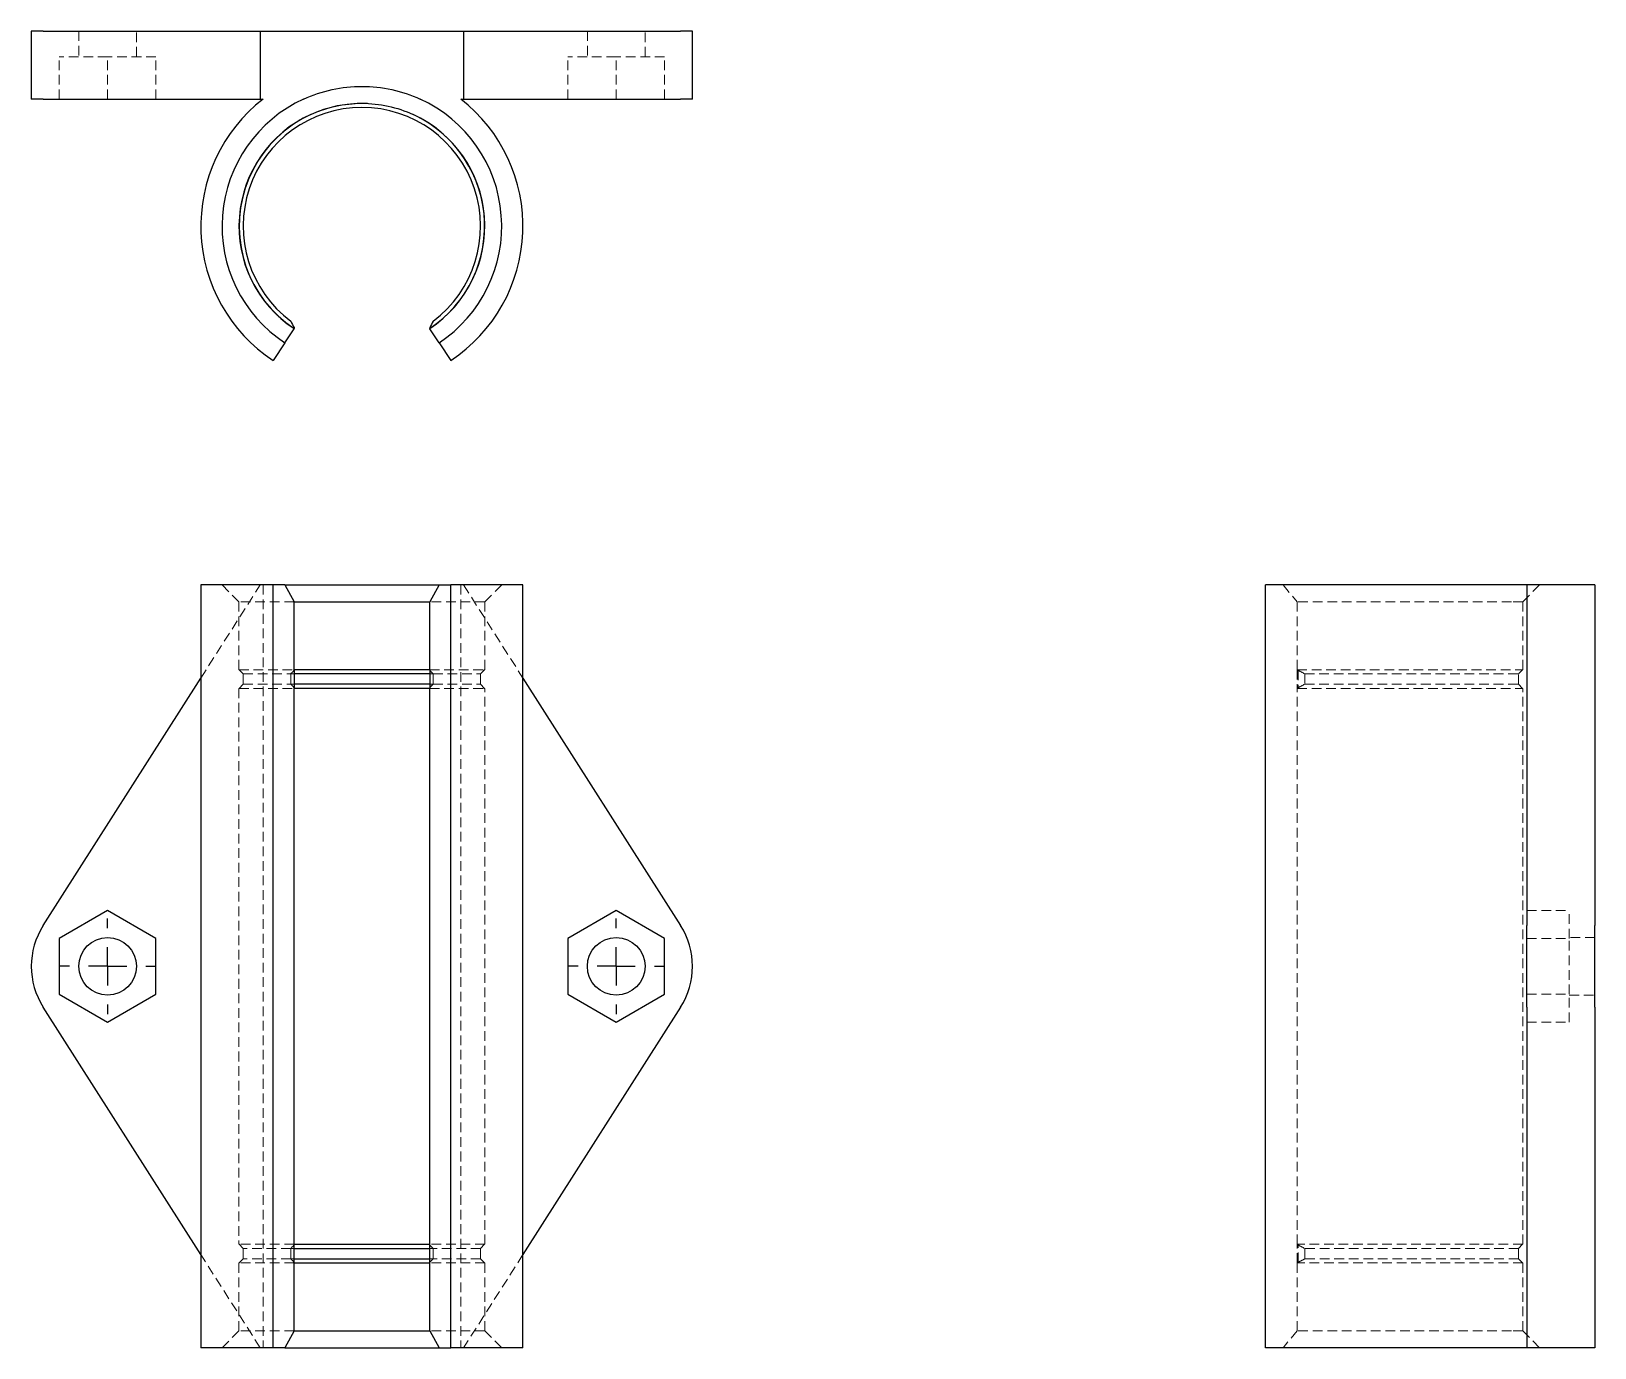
# Model space of a CAD drawing. Header units: millimetres. Extents: x 40 to 245, y 7 to 180.
import ezdxf

# ---------------------------------------------------------------- set-up
doc = ezdxf.new("R2010")
doc.units = ezdxf.units.MM
doc.linetypes.add('HIDDEN', pattern=[1.905, 1.27, -0.635])
doc.layers.add('10', color=7, linetype='Continuous')

# ---------------------------------------------------------------- blocks, each defined once
blk = doc.blocks.new('SW_CENTERMARKSYMBOL_0')
at = {"layer": '10', "color": 0}
for p, q in [((0, 5), (0, 6.28)), ((0, 0), (0, 2.5)), ((-5, 0), (-6.28, 0)), ((0, 0), (-2.5, 0)), ((0, 0), (0, -2.5)), ((0, 0), (2.5, 0)), ((5, 0), (6.28, 0)), ((0, -5), (0, -6.28))]:
    blk.add_line(p, q, dxfattribs=at)
blk = doc.blocks.new('SW_CENTERMARKSYMBOL_1')
at = {"layer": '10', "color": 0}
for p, q in [((0, 5), (0, 6.28)), ((0, 0), (0, 2.5)), ((-5, 0), (-6.28, 0)), ((0, 0), (-2.5, 0)), ((0, 0), (0, -2.5)), ((0, 0), (2.5, 0)), ((5, 0), (6.28, 0)), ((0, -5), (0, -6.28))]:
    blk.add_line(p, q, dxfattribs=at)

msp = doc.modelspace()

# ---------------------------------------------------------------- linework, layer by layer
at = {"color": 7, "linetype": 'Continuous', "lineweight": 25}
for p, q in [((39.67, 179.58), (39.67, 170.69)), ((41.23, 179.58), (39.67, 179.58)), ((41.23, 179.58), (69.67, 179.58)), ((69.67, 179.58), (69.67, 170.69)), ((69.67, 179.58), (96.33, 179.58)), ((96.33, 179.58), (96.33, 170.69)), ((96.33, 179.58), (124.77, 179.58)), ((126.33, 179.58), (124.77, 179.58)), ((126.33, 170.69), (126.33, 179.58)), ((41.23, 170.69), (39.67, 170.69)), ((41.23, 170.69), (69.67, 170.69)), ((69.67, 170.69), (70.04, 170.69)), ((95.96, 170.69), (96.33, 170.69)), ((96.33, 170.69), (124.77, 170.69)), ((126.33, 170.69), (124.77, 170.69)), ((72.89, 138.74), (74.11, 140.59)), ((74.11, 140.59), (74.11, 140.62)), ((91.89, 140.59), (91.89, 140.62)), ((93.11, 138.74), (91.89, 140.59)), ((72.89, 138.74), (71.35, 136.42)), ((93.11, 138.74), (94.65, 136.42)), ((61.89, 107), (61.89, 7)), ((71.35, 107), (61.89, 107)), ((71.35, 7), (71.35, 107)), ((72.89, 107), (71.35, 107)), ((72.89, 107), (74.11, 104.78)), ((72.89, 107), (75.36, 107)), ((90.64, 107), (93.11, 107)), ((93.11, 107), (91.89, 104.78)), ((93.11, 107), (94.65, 107)), ((94.65, 7), (94.65, 107)), ((104.11, 107), (94.65, 107)), ((104.11, 7), (104.11, 107)), ((201.42, 7), (201.42, 107)), ((235.69, 107), (201.42, 107)), ((244.58, 107), (235.69, 107)), ((235.69, 107), (235.69, 62.37)), ((244.58, 107), (244.58, 62.37)), ((74.11, 95.89), (74.11, 104.78)), ((74.11, 104.78), (76.29, 104.78)), ((89.71, 104.78), (91.89, 104.78)), ((91.89, 95.89), (91.89, 104.78)), ((41.23, 62.37), (61.89, 94.79)), ((74.11, 95.89), (74.11, 93.44)), ((91.89, 95.89), (74.11, 95.89)), ((91.89, 95.36), (74.11, 95.36)), ((91.89, 95.89), (91.89, 93.44)), ((104.11, 94.79), (124.77, 62.37)), ((91.89, 93.98), (74.11, 93.98)), ((74.11, 20.56), (74.11, 93.44)), ((91.89, 93.44), (74.11, 93.44)), ((91.89, 20.56), (91.89, 93.44)), ((49.67, 64.31), (43.33, 60.66)), ((56, 60.66), (49.67, 64.31)), ((116.33, 64.31), (110, 60.66)), ((122.67, 60.66), (116.33, 64.31)), ((235.69, 51.63), (235.69, 62.37)), ((244.58, 51.63), (244.58, 62.37)), ((43.33, 60.66), (43.33, 53.34)), ((56, 53.34), (56, 60.66)), ((110, 60.66), (110, 53.34)), ((122.67, 53.34), (122.67, 60.66)), ((43.33, 53.34), (49.67, 49.69)), ((49.67, 49.69), (56, 53.34)), ((110, 53.34), (116.33, 49.69)), ((116.33, 49.69), (122.67, 53.34)), ((61.89, 19.21), (41.23, 51.63)), ((124.77, 51.63), (104.11, 19.21)), ((235.69, 51.63), (235.69, 7)), ((244.58, 51.63), (244.58, 7)), ((74.11, 18.11), (74.11, 20.56)), ((74.11, 20.56), (91.89, 20.56)), ((91.89, 18.11), (91.89, 20.56)), ((74.11, 20.02), (91.89, 20.02)), ((74.11, 18.64), (91.89, 18.64)), ((74.11, 9.22), (74.11, 18.11)), ((74.11, 18.11), (91.89, 18.11)), ((91.89, 9.22), (91.89, 18.11)), ((74.11, 9.22), (72.89, 7)), ((74.11, 9.22), (76.29, 9.22)), ((89.71, 9.22), (91.89, 9.22)), ((91.89, 9.22), (93.11, 7)), ((71.35, 7), (61.89, 7)), ((72.89, 7), (71.35, 7)), ((72.89, 7), (75.36, 7)), ((90.64, 7), (93.11, 7)), ((93.11, 7), (94.65, 7)), ((104.11, 7), (94.65, 7)), ((235.69, 7), (201.42, 7)), ((244.58, 7), (235.69, 7))]:
    msp.add_line(p, q, dxfattribs=at)
at = {"color": 7, "linetype": 'HIDDEN', "lineweight": 18}
for p, q in [((45.89, 179.58), (45.89, 176.25)), ((53.44, 176.25), (53.44, 179.58)), ((112.56, 179.58), (112.56, 176.25)), ((120.11, 176.25), (120.11, 179.58)), ((49.67, 176.25), (43.33, 176.25)), ((43.33, 170.69), (43.33, 176.25)), ((56, 176.25), (49.67, 176.25)), ((49.67, 170.69), (49.67, 176.25)), ((56, 170.69), (56, 176.25)), ((116.33, 176.25), (110, 176.25)), ((110, 170.69), (110, 176.25)), ((122.67, 176.25), (116.33, 176.25)), ((116.33, 170.69), (116.33, 176.25)), ((122.67, 170.69), (122.67, 176.25)), ((89.71, 168.67), (89.25, 168.88)), ((61.89, 94.79), (69.67, 107)), ((64.67, 107), (66.89, 104.78)), ((70.04, 107), (70.04, 7)), ((95.96, 107), (95.96, 7)), ((96.33, 107), (104.11, 94.79)), ((99.11, 104.78), (101.33, 107)), ((203.74, 107), (205.59, 104.78)), ((235.14, 104.78), (237.36, 107)), ((74.11, 104.78), (66.89, 104.78)), ((66.89, 104.78), (66.89, 95.89)), ((99.11, 104.78), (91.89, 104.78)), ((99.11, 95.89), (99.11, 104.78)), ((205.59, 95.89), (205.59, 104.78)), ((233.67, 104.78), (205.59, 104.78)), ((235.14, 95.89), (235.14, 104.78)), ((66.89, 95.89), (74.11, 95.89)), ((66.91, 95.89), (67.44, 95.36)), ((67.44, 95.36), (73.68, 95.36)), ((67.44, 95.36), (67.44, 93.98)), ((74.11, 95.36), (73.68, 95.36)), ((73.68, 95.36), (73.68, 93.98)), ((91.89, 95.89), (99.11, 95.89)), ((92.32, 95.36), (91.89, 95.36)), ((92.32, 95.36), (98.56, 95.36)), ((92.32, 95.36), (92.32, 93.98)), ((98.56, 95.36), (99.09, 95.89)), ((98.56, 93.98), (98.56, 95.36)), ((205.59, 95.89), (235.14, 95.89)), ((205.59, 95.89), (205.59, 93.44)), ((205.73, 95.8), (205.73, 93.54)), ((206.57, 95.36), (234.58, 95.36)), ((206.57, 95.36), (206.57, 93.98)), ((234.58, 95.36), (235.11, 95.89)), ((234.58, 93.98), (234.58, 95.36)), ((66.89, 93.44), (74.11, 93.44)), ((66.89, 93.44), (66.89, 20.56)), ((67.44, 93.98), (66.91, 93.44)), ((67.44, 93.98), (73.68, 93.98)), ((74.11, 93.98), (73.68, 93.98)), ((92.32, 93.98), (91.89, 93.98)), ((91.89, 93.44), (99.11, 93.44)), ((92.32, 93.98), (98.56, 93.98)), ((99.09, 93.44), (98.56, 93.98)), ((99.11, 20.56), (99.11, 93.44)), ((205.59, 20.56), (205.59, 93.44)), ((205.59, 93.44), (235.14, 93.44)), ((206.57, 93.98), (234.58, 93.98)), ((235.11, 93.44), (234.58, 93.98)), ((235.14, 20.56), (235.14, 93.44)), ((235.69, 64.31), (241.25, 64.31)), ((241.25, 60.66), (241.25, 64.31)), ((235.69, 60.66), (241.25, 60.66)), ((244.58, 60.78), (241.25, 60.78)), ((241.25, 53.34), (241.25, 60.66)), ((235.69, 53.34), (241.25, 53.34)), ((241.25, 49.69), (241.25, 53.34)), ((241.25, 53.22), (244.58, 53.22)), ((235.69, 49.69), (241.25, 49.69)), ((74.11, 20.56), (66.89, 20.56)), ((66.91, 20.56), (67.44, 20.02)), ((99.11, 20.56), (91.89, 20.56)), ((98.56, 20.02), (99.09, 20.56)), ((235.14, 20.56), (205.59, 20.56)), ((205.59, 18.11), (205.59, 20.56)), ((234.58, 20.02), (235.11, 20.56)), ((69.67, 7), (61.89, 19.21)), ((67.44, 18.64), (66.91, 18.11)), ((73.68, 20.02), (67.44, 20.02)), ((67.44, 20.02), (67.44, 18.64)), ((73.68, 18.64), (67.44, 18.64)), ((73.68, 20.02), (74.11, 20.02)), ((73.68, 18.64), (73.68, 20.02)), ((73.68, 18.64), (74.11, 18.64)), ((91.89, 20.02), (92.32, 20.02)), ((91.89, 18.64), (92.32, 18.64)), ((98.56, 20.02), (92.32, 20.02)), ((92.32, 18.64), (92.32, 20.02)), ((98.56, 18.64), (92.32, 18.64)), ((104.11, 19.21), (96.33, 7)), ((98.56, 18.64), (98.56, 20.02)), ((99.09, 18.11), (98.56, 18.64)), ((205.73, 18.2), (205.73, 20.46)), ((234.58, 20.02), (206.57, 20.02)), ((206.57, 18.64), (206.57, 20.02)), ((234.58, 18.64), (206.57, 18.64)), ((234.58, 18.64), (234.58, 20.02)), ((235.11, 18.11), (234.58, 18.64)), ((74.11, 18.11), (66.89, 18.11)), ((66.89, 18.11), (66.89, 9.22)), ((99.11, 18.11), (91.89, 18.11)), ((99.11, 9.22), (99.11, 18.11)), ((205.59, 9.22), (205.59, 18.11)), ((235.14, 18.11), (205.59, 18.11)), ((235.14, 9.22), (235.14, 18.11)), ((66.89, 9.22), (64.67, 7)), ((74.11, 9.22), (66.89, 9.22)), ((99.11, 9.22), (91.89, 9.22)), ((101.33, 7), (99.11, 9.22)), ((205.59, 9.22), (203.74, 7)), ((233.67, 9.22), (205.59, 9.22)), ((237.36, 7), (235.14, 9.22))]:
    msp.add_line(p, q, dxfattribs=at)
at = {"color": 7, "linetype": 'HIDDEN', "lineweight": 18, "flags": 128}
msp.add_lwpolyline([(78.25, 169.42), (77.06, 169), (76.29, 168.67)], dxfattribs=at)
at = {"color": 7, "linetype": 'Continuous', "lineweight": 25}
for centre in [(49.67, 57), (116.33, 57)]:
    msp.add_circle(centre, 3.78, dxfattribs=at)
for centre, radius, start, end in [((83, 154.03), 21.11, 127.8636, 236.5146), ((83, 154.03), 18.33, 114.62, 236.5146), ((83, 154.03), 16.09, 87.44, 236.4623), ((83, 154.03), 18.33, 303.4854, 65.38), ((83, 154.03), 21.11, 303.4854, 52.1364), ((83, 154.03), 16.11, 114.62, 236.5146), ((83, 154.03), 15.56, 306.8144, 233.1856), ((83, 154.03), 16.09, 303.5377, 68.2033), ((83, 154.03), 16.11, 303.4854, 65.38), ((49.67, 57), 10, 147.4969, 212.5031), ((116.33, 57), 10, 327.4969, 32.5031)]:
    msp.add_arc(centre, radius, start, end, dxfattribs=at)
for points in [[(75.36, 170.69), (76.56, 171.24), (77.81, 171.66), (80.37, 172.22), (81.69, 172.36), (84.31, 172.36), (85.63, 172.22), (88.19, 171.66), (89.44, 171.24), (90.64, 170.69)], [(76.29, 168.67), (77.34, 169.15), (78.44, 169.52), (80.69, 170.01), (81.85, 170.14), (84.15, 170.14), (85.31, 170.01), (87.56, 169.52), (88.66, 169.15), (89.71, 168.67)], [(75.36, 107), (76.56, 107), (77.81, 107), (80.37, 107), (81.69, 107), (84.31, 107), (85.63, 107), (88.19, 107), (89.44, 107), (90.64, 107)], [(76.29, 104.78), (77.34, 104.78), (78.44, 104.78), (80.69, 104.78), (81.85, 104.78), (84.15, 104.78), (85.31, 104.78), (87.56, 104.78), (88.66, 104.78), (89.71, 104.78)], [(76.29, 9.22), (77.34, 9.22), (78.44, 9.22), (80.69, 9.22), (81.85, 9.22), (84.15, 9.22), (85.31, 9.22), (87.56, 9.22), (88.66, 9.22), (89.71, 9.22)], [(75.36, 7), (76.56, 7), (77.81, 7), (80.37, 7), (81.69, 7), (84.31, 7), (85.63, 7), (88.19, 7), (89.44, 7), (90.64, 7)]]:
    msp.add_open_spline(points, degree=3, knots=[0, 0, 0, 0, 0.25, 0.25, 0.5, 0.5, 0.75, 0.75, 1, 1, 1, 1], dxfattribs=at)
for points in [[(73.68, 141.57), (73.82, 141.29), (73.97, 141.01), (74.11, 140.73)], [(92.32, 141.57), (92.18, 141.29), (92.04, 141.01), (91.89, 140.73)], [(74.11, 140.73), (74.11, 140.69), (74.11, 140.65), (74.11, 140.62)], [(91.89, 140.73), (91.89, 140.69), (91.89, 140.65), (91.89, 140.62)]]:
    msp.add_open_spline(points, degree=3, dxfattribs=at)
at = {"color": 7, "linetype": 'HIDDEN', "lineweight": 18}
for points in [[(235.14, 104.78), (235.14, 104.78), (235.01, 104.78), (234.52, 104.78), (234.15, 104.78), (233.67, 104.78)], [(235.14, 9.22), (235.14, 9.22), (235.01, 9.22), (234.52, 9.22), (234.15, 9.22), (233.67, 9.22)]]:
    msp.add_open_spline(points, degree=3, knots=[0, 0, 0, 0, 0.5, 0.5, 1, 1, 1, 1], dxfattribs=at)
for points in [[(73.68, 95.36), (73.82, 95.5), (73.97, 95.64), (74.11, 95.8)], [(92.32, 95.36), (92.18, 95.49), (92.04, 95.64), (91.89, 95.8)], [(205.73, 95.8), (205.69, 95.83), (205.65, 95.86), (205.62, 95.89)], [(206.57, 95.36), (206.29, 95.49), (206.01, 95.64), (205.73, 95.8)], [(73.68, 93.98), (73.82, 93.84), (73.97, 93.69), (74.11, 93.54)], [(92.32, 93.98), (92.18, 93.84), (92.04, 93.69), (91.89, 93.54)], [(205.73, 93.54), (205.69, 93.51), (205.65, 93.48), (205.62, 93.44)], [(206.57, 93.98), (206.29, 93.84), (206.01, 93.69), (205.73, 93.54)], [(205.73, 20.46), (205.69, 20.49), (205.65, 20.52), (205.62, 20.56)], [(73.68, 20.02), (73.82, 20.16), (73.96, 20.31), (74.11, 20.46)], [(73.68, 18.64), (73.82, 18.51), (73.96, 18.36), (74.11, 18.2)], [(92.32, 20.02), (92.18, 20.16), (92.03, 20.31), (91.89, 20.46)], [(92.32, 18.64), (92.18, 18.5), (92.03, 18.36), (91.89, 18.2)], [(206.57, 20.02), (206.29, 20.16), (206.01, 20.31), (205.73, 20.46)], [(206.57, 18.64), (206.29, 18.5), (206.01, 18.36), (205.73, 18.2)], [(205.73, 18.2), (205.69, 18.17), (205.65, 18.14), (205.62, 18.11)]]:
    msp.add_open_spline(points, degree=3, dxfattribs=at)

# ---------------------------------------------------------------- block references
at = {"layer": '10'}
for name, p in [('SW_CENTERMARKSYMBOL_1', (49.67, 57)), ('SW_CENTERMARKSYMBOL_0', (116.33, 57))]:
    msp.add_blockref(name, p, dxfattribs=at)

doc.saveas('drawing.dxf')
